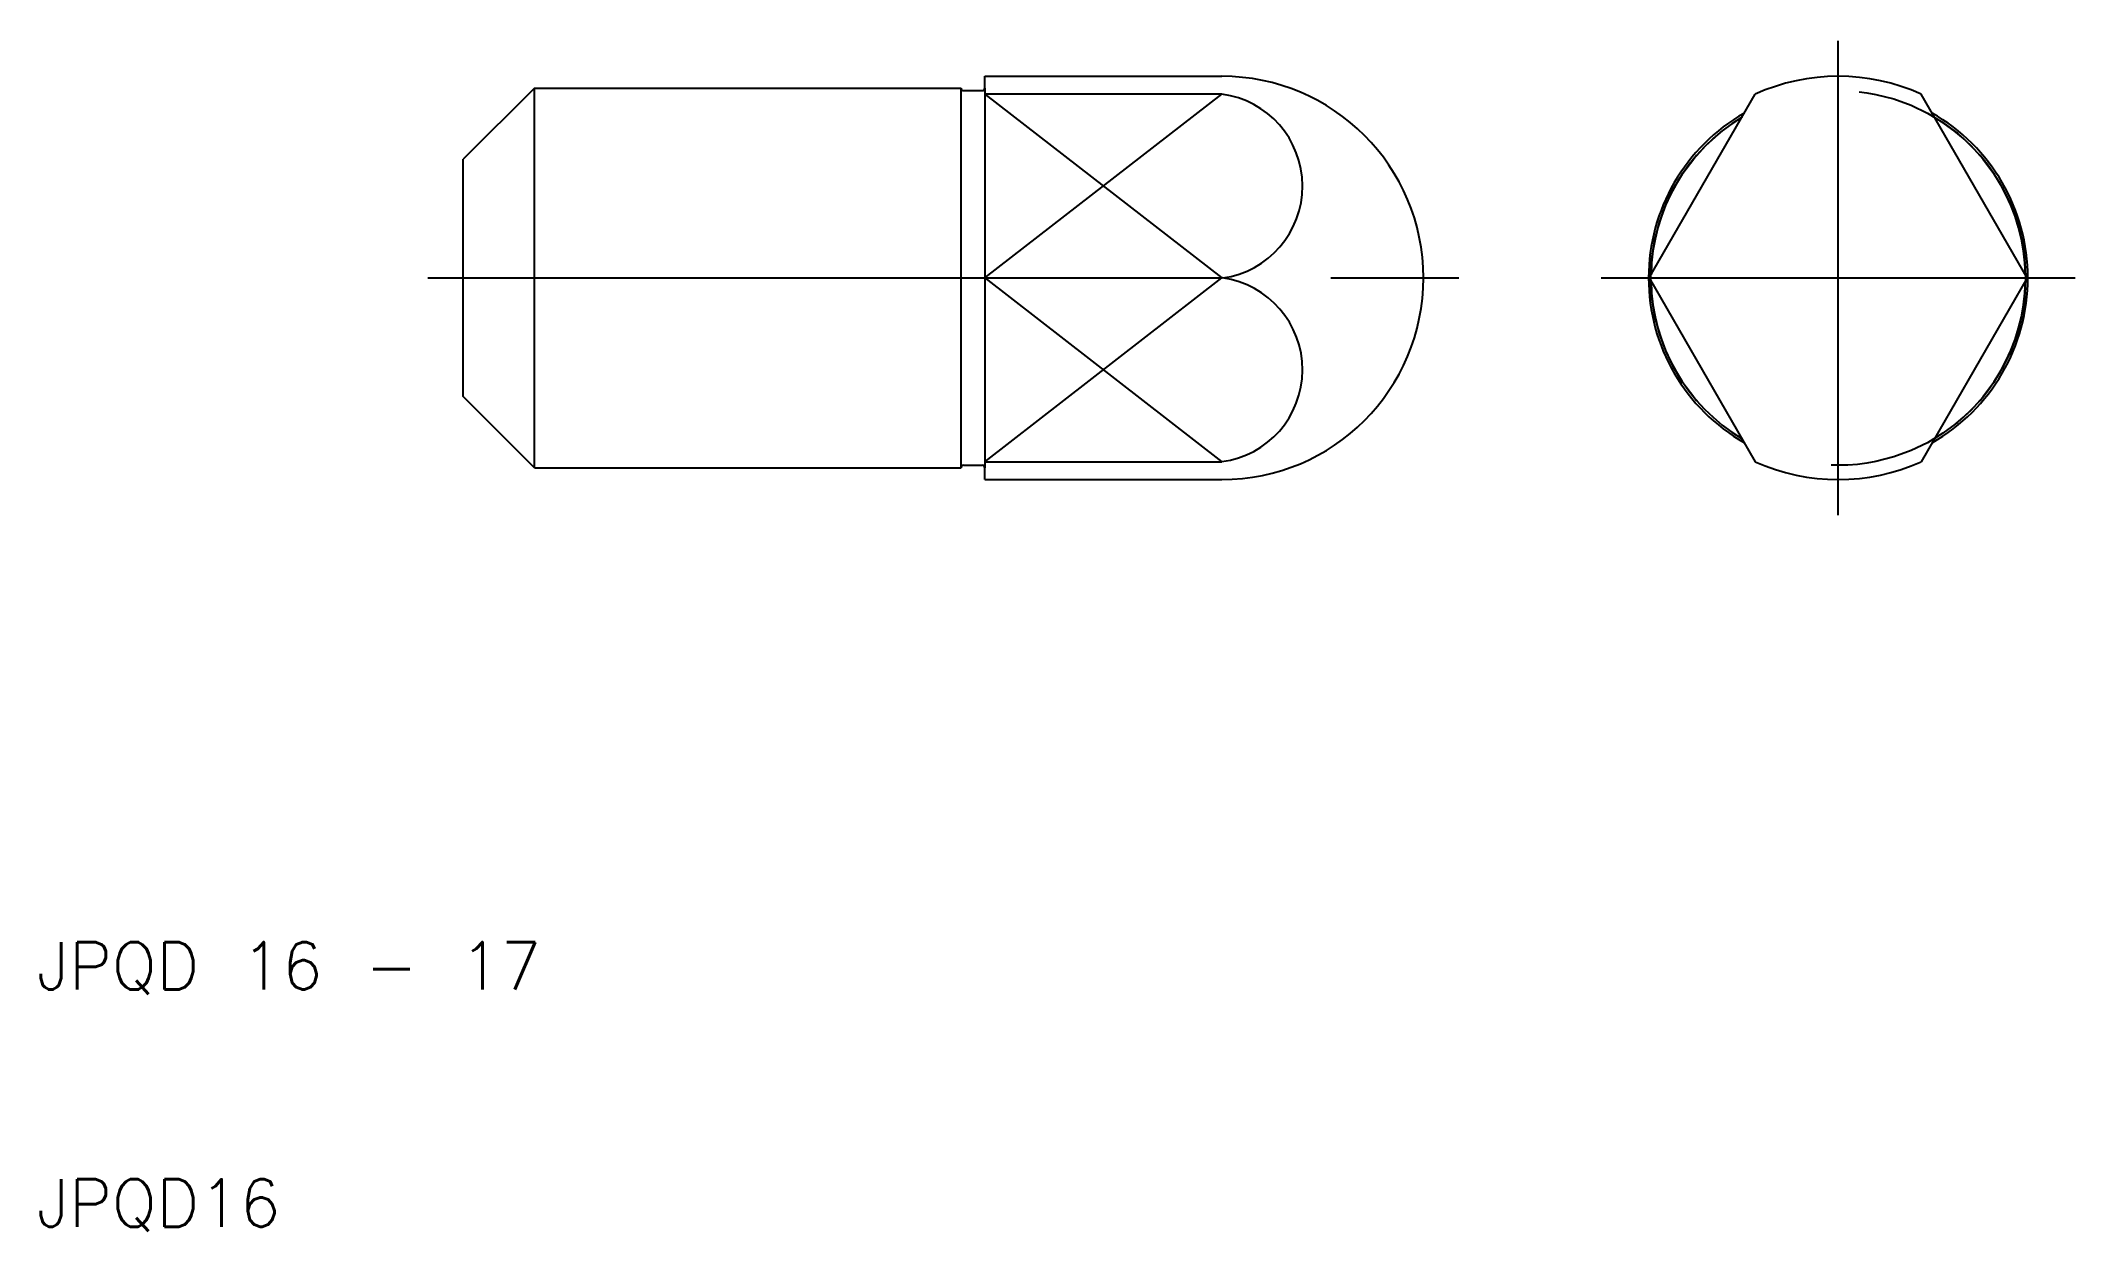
# Model space of a CAD drawing. Extents: x 10.2 to 96, y 9.8 to 60.
import ezdxf

# ---------------------------------------------------------------- set-up
doc = ezdxf.new("R2010")
doc.units = 0
doc.linetypes.add('CENTER', pattern=[50.8, 31.75, -6.35, 6.35, -6.35])
doc.linetypes.add('DASHED', pattern=[19.05, 12.7, -6.35])
doc.layers.get('0').update_dxf_attribs({"linetype": 'CONTINUOUS'})
doc.layers.add('CENTER', color=1, linetype='CENTER')
doc.styles.get("Standard").update_dxf_attribs({"font": 'txt.shx'})

msp = doc.modelspace()

# ---------------------------------------------------------------- linework, layer by layer
for p, q in [((50, 58.5), (60, 58.5)), ((50, 58), (50, 58.5)), ((31, 58), (28, 55)), ((31, 42), (31, 58)), ((31, 42), (31, 58)), ((31, 58), (49, 58)), ((49, 42), (49, 58)), ((49.1, 57.9), (49.9, 57.9)), ((50, 58), (50, 42)), ((60, 57.746), (50, 57.746)), ((78.028, 50), (82.5, 57.746)), ((93.972, 50), (89.5, 57.746)), ((28, 45), (28, 55)), ((50, 50), (60, 50)), ((78.028, 50), (82.5, 42.254)), ((93.972, 50), (89.5, 42.254)), ((31, 42), (28, 45)), ((49.1, 42.1), (49.9, 42.1)), ((50, 42.254), (60, 42.254)), ((31, 42), (49, 42)), ((50, 41.5), (50, 42)), ((50, 41.5), (60, 41.5))]:
    msp.add_line(p, q)
at = {"color": 3}
for p, q in [((50, 50), (60, 57.746)), ((50, 57.746), (60, 50)), ((50, 50), (60, 42.254)), ((50, 42.254), (60, 50))]:
    msp.add_line(p, q, dxfattribs=at)
at = {"color": 3, "linetype": 'DASHED'}
msp.add_circle((86, 50), 7.9, dxfattribs=at)
for centre, radius, start, end in [((60, 50), 8.5, 270, 90), ((86, 50), 8.5, 65.68426, 114.31574), ((49.1, 58), 0.1, 180, 270), ((49.9, 58), 0.1, 270, 0), ((59.492, 53.871), 3.908, 277.91526, 82.52855), ((86, 50), 8, 119.65613, 240.34387), ((86, 50), 8, 299.65613, 60.34387), ((59.492, 46.129), 3.908, 277.47145, 82.08474), ((49.1, 42), 0.1, 90, 180), ((49.9, 42), 0.1, 0, 90), ((86, 50), 8.5, 245.68426, 294.31574)]:
    msp.add_arc(centre, radius, start, end)
for start, end in [(120.91897, 179.08103), (0.91897, 59.08103), (180.91897, 239.08103), (300.91897, 359.08103)]:
    msp.add_arc((86, 50), 7.9, start, end, dxfattribs=at)
at = {"layer": 'CENTER'}
for p, q in [((86, 40), (86, 60)), ((86, 40.5), (86, 59.5)), ((26.5, 50), (70, 50)), ((76, 50), (96, 50)), ((76.5, 50), (95.5, 50))]:
    msp.add_line(p, q, dxfattribs=at)

# ---------------------------------------------------------------- texts
for s, p in [('JPQD 16 - 17', (10, 20)), ('JPQD16', (10, 10))]:
    msp.add_text(s, height=2).set_placement(p)

doc.saveas('drawing.dxf')
